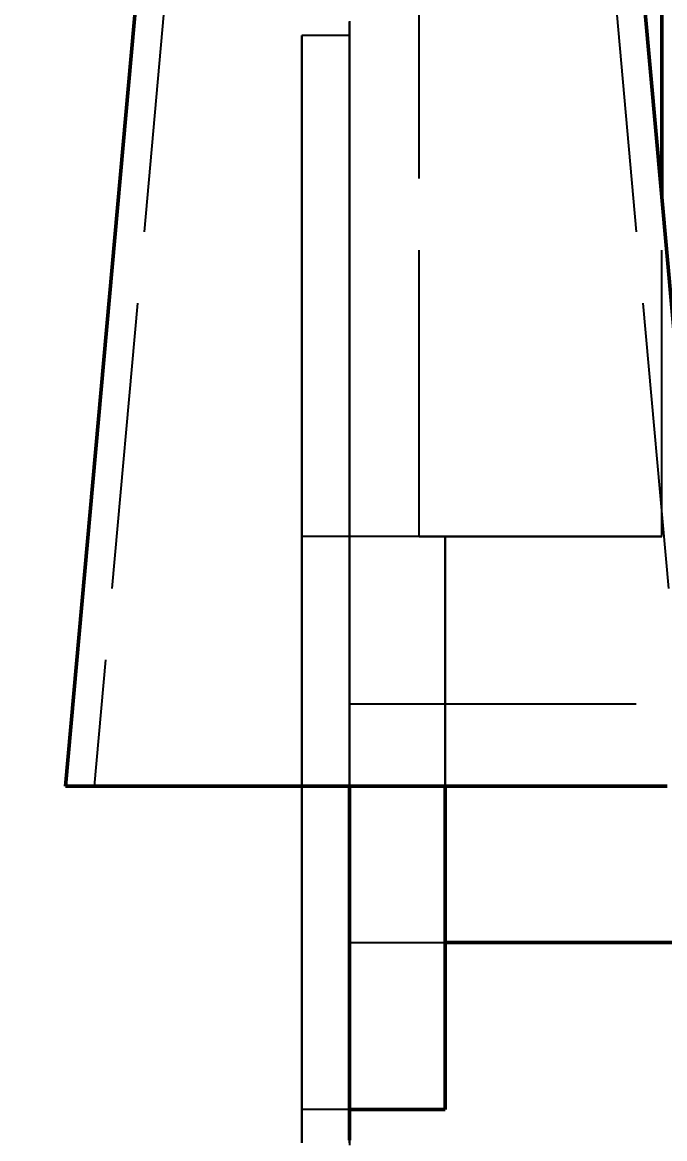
# Model space of a CAD drawing. Header units: millimetres. Extents: x 0 to 420, y 0 to 297.
# Drawn here: x 66.07 to 72.8, y 164.69 to 176.39 of the extents above; entities that cross this region are included whole.
import ezdxf

# ---------------------------------------------------------------- set-up
doc = ezdxf.new("R2010")
doc.units = ezdxf.units.MM
doc.linetypes.add('ISO02-TRAZOS', pattern=[3.75, 3, -0.75])
for name, color, linetype, lineweight in [('01-VISIBLE', 7, 'CONTINUOUS', 50), ('02-OCULTA', 4, 'ISO02-TRAZOS', 25), ('04-COTA', 3, 'CONTINUOUS', 25)]:
    doc.layers.add(name, color=color, linetype=linetype, lineweight=lineweight)
doc.styles.add('ISO3098', font='isocpeur.ttf')
doc.dimstyles.new('FLAMA-ISO', dxfattribs={"dimtxt": 3.5, "dimasz": 3, "dimexe": 2, "dimexo": 1, "dimgap": 1, "dimtad": 1, "dimdec": 1, "dimtxsty": 'ISO3098', "dimcen": 2.5, "dimclrd": 3, "dimclre": 3, "dimclrt": 3, "dimazin": 3, "dimtfac": 1, "dimtmove": 0, "dimatfit": 3, "dimlwd": 25, "dimlwe": 25})

msp = doc.modelspace()

# ---------------------------------------------------------------- linework, layer by layer
at = {"layer": '01-VISIBLE'}
for p, q in [((68.325, 188.385), (66.525, 168.385)), ((72.592, 176.525), (73.325, 168.385)), ((72.77, 174.552), (72.77, 176.525)), ((70.5, 166.75), (72.925, 166.75)), ((70.5, 165), (69.5, 165))]:
    msp.add_line(p, q, dxfattribs=at)
for points in [[(72.825, 168.385), (72.775, 168.385), (72.725, 168.385), (72.675, 168.385), (72.625, 168.385), (72.575, 168.385), (72.525, 168.385), (72.475, 168.385), (72.425, 168.385), (72.375, 168.385), (72.325, 168.385), (72.275, 168.385), (72.225, 168.385), (72.175, 168.385), (72.125, 168.385), (72.075, 168.385), (72.025, 168.385), (71.975, 168.385), (71.925, 168.385), (71.875, 168.385), (71.825, 168.385), (71.775, 168.385), (71.725, 168.385), (71.675, 168.385), (71.625, 168.385), (71.575, 168.385), (71.525, 168.385), (71.475, 168.385), (71.425, 168.385), (71.375, 168.385), (71.325, 168.385), (71.275, 168.385), (71.225, 168.385), (71.175, 168.385), (71.125, 168.385), (71.075, 168.385), (71.025, 168.385), (70.975, 168.385), (70.925, 168.385), (70.875, 168.385), (70.825, 168.385), (70.775, 168.385), (70.725, 168.385), (70.675, 168.385), (70.625, 168.385), (70.575, 168.385), (70.525, 168.385), (70.475, 168.385), (70.425, 168.385), (70.375, 168.385), (70.325, 168.385), (70.275, 168.385), (70.225, 168.385), (70.175, 168.385), (70.125, 168.385), (70.075, 168.385), (70.025, 168.385), (69.975, 168.385), (69.925, 168.385), (69.875, 168.385), (69.825, 168.385), (69.775, 168.385), (69.725, 168.385), (69.675, 168.385), (69.625, 168.385), (69.575, 168.385), (69.525, 168.385), (69.475, 168.385), (69.425, 168.385), (69.375, 168.385), (69.325, 168.385), (69.275, 168.385), (69.225, 168.385), (69.175, 168.385), (69.125, 168.385), (69.075, 168.385), (69.025, 168.385), (68.975, 168.385), (68.925, 168.385), (68.875, 168.385), (68.825, 168.385), (68.775, 168.385), (68.725, 168.385), (68.675, 168.385), (68.625, 168.385), (68.575, 168.385), (68.525, 168.385), (68.475, 168.385), (68.425, 168.385), (68.375, 168.385), (68.325, 168.385), (68.275, 168.385), (68.225, 168.385), (68.175, 168.385), (68.125, 168.385), (68.075, 168.385), (68.025, 168.385), (67.975, 168.385), (67.925, 168.385), (67.875, 168.385), (67.825, 168.385), (67.775, 168.385), (67.725, 168.385), (67.675, 168.385), (67.625, 168.385), (67.575, 168.385), (67.525, 168.385), (67.475, 168.385), (67.425, 168.385), (67.375, 168.385), (67.325, 168.385), (67.275, 168.385), (67.225, 168.385), (67.175, 168.385), (67.125, 168.385), (67.075, 168.385), (67.025, 168.385), (66.975, 168.385), (66.925, 168.385), (66.875, 168.385), (66.825, 168.385), (66.775, 168.385), (66.725, 168.385), (66.675, 168.385), (66.625, 168.385), (66.575, 168.385), (66.525, 168.385)], [(69.5, 164.677), (69.5, 164.727), (69.5, 164.777), (69.5, 164.827), (69.5, 164.877), (69.5, 164.927), (69.5, 164.977), (69.5, 165.027), (69.5, 165.077), (69.5, 165.128), (69.5, 165.178), (69.5, 165.228), (69.5, 165.278), (69.5, 165.328), (69.5, 165.378), (69.5, 165.428), (69.5, 165.478), (69.5, 165.529), (69.5, 165.579), (69.5, 165.629), (69.5, 165.679), (69.5, 165.729), (69.5, 165.779), (69.5, 165.829), (69.5, 165.879), (69.5, 165.929), (69.5, 165.98), (69.5, 166.03), (69.5, 166.08), (69.5, 166.13), (69.5, 166.18), (69.5, 166.23), (69.5, 166.28), (69.5, 166.33), (69.5, 166.38), (69.5, 166.431), (69.5, 166.481), (69.5, 166.531), (69.5, 166.581), (69.5, 166.631), (69.5, 166.681), (69.5, 166.731), (69.5, 166.781), (69.5, 166.831), (69.5, 166.882), (69.5, 166.932), (69.5, 166.982), (69.5, 167.032), (69.5, 167.082), (69.5, 167.132), (69.5, 167.182), (69.5, 167.232), (69.5, 167.282), (69.5, 167.333), (69.5, 167.383), (69.5, 167.433), (69.5, 167.483), (69.5, 167.533), (69.5, 167.583), (69.5, 167.633), (69.5, 167.683), (69.5, 167.734), (69.5, 167.784), (69.5, 167.834), (69.5, 167.884), (69.5, 167.934), (69.5, 167.984), (69.5, 168.034), (69.5, 168.084), (69.5, 168.134), (69.5, 168.185), (69.5, 168.235), (69.5, 168.285), (69.5, 168.335), (69.5, 168.385)], [(70.5, 165), (70.5, 165.051), (70.5, 165.101), (70.5, 165.152), (70.5, 165.202), (70.5, 165.253), (70.5, 165.303), (70.5, 165.354), (70.5, 165.404), (70.5, 165.455), (70.5, 165.505), (70.5, 165.556), (70.5, 165.606), (70.5, 165.657), (70.5, 165.707), (70.5, 165.758), (70.5, 165.808), (70.5, 165.859), (70.5, 165.909), (70.5, 165.96), (70.5, 166.01), (70.5, 166.061), (70.5, 166.111), (70.5, 166.162), (70.5, 166.213), (70.5, 166.263), (70.5, 166.314), (70.5, 166.364), (70.5, 166.415), (70.5, 166.465), (70.5, 166.516), (70.5, 166.566), (70.5, 166.617), (70.5, 166.667), (70.5, 166.718), (70.5, 166.768), (70.5, 166.819), (70.5, 166.869), (70.5, 166.92), (70.5, 166.97), (70.5, 167.021), (70.5, 167.071), (70.5, 167.122), (70.5, 167.172), (70.5, 167.223), (70.5, 167.274), (70.5, 167.324), (70.5, 167.375), (70.5, 167.425), (70.5, 167.476), (70.5, 167.526), (70.5, 167.577), (70.5, 167.627), (70.5, 167.678), (70.5, 167.728), (70.5, 167.779), (70.5, 167.829), (70.5, 167.88), (70.5, 167.93), (70.5, 167.981), (70.5, 168.031), (70.5, 168.082), (70.5, 168.132), (70.5, 168.183), (70.5, 168.233), (70.5, 168.284), (70.5, 168.334), (70.5, 168.385)]]:
    msp.add_lwpolyline(points, dxfattribs=at)
at = {"layer": '02-OCULTA'}
for p, q in [((70.23, 171), (70.23, 220.657)), ((68.625, 188.385), (66.825, 168.385)), ((71.225, 188.385), (73.025, 168.385)), ((69.5, 176.25), (69, 176.25)), ((72.77, 171), (72.77, 174.552)), ((70.5, 171), (69, 171)), ((69.5, 169.25), (100.575, 169.25)), ((69.5, 166.75), (70.5, 166.75)), ((69.5, 165), (69, 165))]:
    msp.add_line(p, q, dxfattribs=at)
for points in [[(69.5, 176.4), (69.5, 176.325), (69.5, 176.25), (69.5, 176.175), (69.5, 176.1), (69.5, 176.025), (69.5, 175.95), (69.5, 175.875), (69.5, 175.8), (69.5, 175.725), (69.5, 175.65), (69.5, 175.575), (69.5, 175.5), (69.5, 175.425), (69.5, 175.35), (69.5, 175.275), (69.5, 175.2), (69.5, 175.125), (69.5, 175.05), (69.5, 174.975), (69.5, 174.9), (69.5, 174.825), (69.5, 174.75), (69.5, 174.675), (69.5, 174.6), (69.5, 174.525), (69.5, 174.45), (69.5, 174.375), (69.5, 174.3), (69.5, 174.225), (69.5, 174.15), (69.5, 174.075), (69.5, 174), (69.5, 173.925), (69.5, 173.85), (69.5, 173.775), (69.5, 173.7), (69.5, 173.625), (69.5, 173.55), (69.5, 173.475), (69.5, 173.4), (69.5, 173.325), (69.5, 173.25), (69.5, 173.175), (69.5, 173.1), (69.5, 173.025), (69.5, 172.95), (69.5, 172.875), (69.5, 172.8), (69.5, 172.725), (69.5, 172.65), (69.5, 172.575), (69.5, 172.5), (69.5, 172.425), (69.5, 172.35), (69.5, 172.275), (69.5, 172.2), (69.5, 172.125), (69.5, 172.05), (69.5, 171.975), (69.5, 171.9), (69.5, 171.825), (69.5, 171.75), (69.5, 171.675), (69.5, 171.6), (69.5, 171.525), (69.5, 171.45), (69.5, 171.375), (69.5, 171.3), (69.5, 171.225), (69.5, 171.15), (69.5, 171.075), (69.5, 171), (69.5, 170.925), (69.5, 170.85), (69.5, 170.775), (69.5, 170.7), (69.5, 170.625), (69.5, 170.55), (69.5, 170.475), (69.5, 170.4), (69.5, 170.325), (69.5, 170.25), (69.5, 170.175), (69.5, 170.1), (69.5, 170.025), (69.5, 169.95), (69.5, 169.875), (69.5, 169.8), (69.5, 169.725), (69.5, 169.65), (69.5, 169.575), (69.5, 169.5), (69.5, 169.425), (69.5, 169.35), (69.5, 169.275), (69.5, 169.2), (69.5, 169.125), (69.5, 169.05), (69.5, 168.975), (69.5, 168.9), (69.5, 168.825), (69.5, 168.75), (69.5, 168.675), (69.5, 168.6), (69.5, 168.525), (69.5, 168.45), (69.5, 168.375), (69.5, 168.3), (69.5, 168.225), (69.5, 168.15), (69.5, 168.075), (69.5, 168), (69.5, 167.925), (69.5, 167.85), (69.5, 167.775), (69.5, 167.7), (69.5, 167.625), (69.5, 167.55), (69.5, 167.475), (69.5, 167.4), (69.5, 167.325), (69.5, 167.25), (69.5, 167.175), (69.5, 167.1), (69.5, 167.025), (69.5, 166.95), (69.5, 166.875), (69.5, 166.8), (69.5, 166.725), (69.5, 166.65), (69.5, 166.575), (69.5, 166.5), (69.5, 166.425), (69.5, 166.35), (69.5, 166.275), (69.5, 166.2), (69.5, 166.125), (69.5, 166.05), (69.5, 165.975), (69.5, 165.9), (69.5, 165.825), (69.5, 165.75), (69.5, 165.675), (69.5, 165.6), (69.5, 165.525), (69.5, 165.45), (69.5, 165.375), (69.5, 165.3), (69.5, 165.225), (69.5, 165.15), (69.5, 165.075), (69.5, 165), (69.5, 164.925), (69.5, 164.85), (69.5, 164.775), (69.5, 164.7), (69.5, 164.625)], [(69.5, 168.385), (69.5, 168.435), (69.5, 168.485), (69.5, 168.535), (69.5, 168.585), (69.5, 168.635), (69.5, 168.685), (69.5, 168.735), (69.5, 168.785), (69.5, 168.835), (69.5, 168.886), (69.5, 168.936), (69.5, 168.986), (69.5, 169.036), (69.5, 169.086), (69.5, 169.136), (69.5, 169.186), (69.5, 169.236), (69.5, 169.286), (69.5, 169.336), (69.5, 169.386), (69.5, 169.436), (69.5, 169.486), (69.5, 169.536), (69.5, 169.586), (69.5, 169.636), (69.5, 169.686), (69.5, 169.736), (69.5, 169.786), (69.5, 169.836), (69.5, 169.887), (69.5, 169.937), (69.5, 169.987), (69.5, 170.037), (69.5, 170.087), (69.5, 170.137), (69.5, 170.187), (69.5, 170.237), (69.5, 170.287), (69.5, 170.337), (69.5, 170.387), (69.5, 170.437), (69.5, 170.487), (69.5, 170.537), (69.5, 170.587), (69.5, 170.637), (69.5, 170.687), (69.5, 170.737), (69.5, 170.787), (69.5, 170.838), (69.5, 170.888), (69.5, 170.938), (69.5, 170.988), (69.5, 171.038), (69.5, 171.088), (69.5, 171.138), (69.5, 171.188), (69.5, 171.238), (69.5, 171.288), (69.5, 171.338), (69.5, 171.388), (69.5, 171.438), (69.5, 171.488), (69.5, 171.538), (69.5, 171.588), (69.5, 171.638), (69.5, 171.688), (69.5, 171.738), (69.5, 171.788), (69.5, 171.839), (69.5, 171.889), (69.5, 171.939), (69.5, 171.989), (69.5, 172.039), (69.5, 172.089), (69.5, 172.139), (69.5, 172.189), (69.5, 172.239), (69.5, 172.289), (69.5, 172.339), (69.5, 172.389), (69.5, 172.439), (69.5, 172.489), (69.5, 172.539), (69.5, 172.589), (69.5, 172.639), (69.5, 172.689), (69.5, 172.739), (69.5, 172.79), (69.5, 172.84), (69.5, 172.89), (69.5, 172.94), (69.5, 172.99), (69.5, 173.04), (69.5, 173.09), (69.5, 173.14), (69.5, 173.19), (69.5, 173.24), (69.5, 173.29), (69.5, 173.34), (69.5, 173.39), (69.5, 173.44), (69.5, 173.49), (69.5, 173.54), (69.5, 173.59), (69.5, 173.64), (69.5, 173.69), (69.5, 173.74), (69.5, 173.791), (69.5, 173.841), (69.5, 173.891), (69.5, 173.941), (69.5, 173.991), (69.5, 174.041), (69.5, 174.091), (69.5, 174.141), (69.5, 174.191), (69.5, 174.241), (69.5, 174.291), (69.5, 174.341), (69.5, 174.391), (69.5, 174.441), (69.5, 174.491), (69.5, 174.541), (69.5, 174.591), (69.5, 174.641), (69.5, 174.691), (69.5, 174.742), (69.5, 174.792), (69.5, 174.842), (69.5, 174.892), (69.5, 174.942), (69.5, 174.992), (69.5, 175.042), (69.5, 175.092), (69.5, 175.142), (69.5, 175.192), (69.5, 175.242), (69.5, 175.292), (69.5, 175.342), (69.5, 175.392), (69.5, 175.442), (69.5, 175.492), (69.5, 175.542), (69.5, 175.592), (69.5, 175.642), (69.5, 175.692), (69.5, 175.743), (69.5, 175.793), (69.5, 175.843), (69.5, 175.893), (69.5, 175.943), (69.5, 175.993), (69.5, 176.043), (69.5, 176.093), (69.5, 176.143), (69.5, 176.193), (69.5, 176.243), (69.5, 176.293), (69.5, 176.343), (69.5, 176.393)], [(69, 164.65), (69, 164.7), (69, 164.75), (69, 164.8), (69, 164.85), (69, 164.9), (69, 164.95), (69, 165), (69, 165.05), (69, 165.1), (69, 165.15), (69, 165.2), (69, 165.25), (69, 165.3), (69, 165.35), (69, 165.4), (69, 165.45), (69, 165.5), (69, 165.55), (69, 165.6), (69, 165.65), (69, 165.7), (69, 165.75), (69, 165.8), (69, 165.85), (69, 165.9), (69, 165.95), (69, 166), (69, 166.05), (69, 166.1), (69, 166.15), (69, 166.2), (69, 166.25), (69, 166.3), (69, 166.35), (69, 166.4), (69, 166.45), (69, 166.5), (69, 166.55), (69, 166.6), (69, 166.65), (69, 166.7), (69, 166.75), (69, 166.8), (69, 166.85), (69, 166.9), (69, 166.95), (69, 167), (69, 167.05), (69, 167.1), (69, 167.15), (69, 167.2), (69, 167.25), (69, 167.3), (69, 167.35), (69, 167.4), (69, 167.45), (69, 167.5), (69, 167.55), (69, 167.6), (69, 167.65), (69, 167.7), (69, 167.75), (69, 167.8), (69, 167.85), (69, 167.9), (69, 167.95), (69, 168), (69, 168.05), (69, 168.1), (69, 168.15), (69, 168.2), (69, 168.25), (69, 168.3), (69, 168.35), (69, 168.4), (69, 168.45), (69, 168.5), (69, 168.55), (69, 168.6), (69, 168.65), (69, 168.7), (69, 168.75), (69, 168.8), (69, 168.85), (69, 168.9), (69, 168.95), (69, 169), (69, 169.05), (69, 169.1), (69, 169.15), (69, 169.2), (69, 169.25), (69, 169.3), (69, 169.35), (69, 169.4), (69, 169.45), (69, 169.5), (69, 169.55), (69, 169.6), (69, 169.65), (69, 169.7), (69, 169.75), (69, 169.8), (69, 169.85), (69, 169.9), (69, 169.95), (69, 170), (69, 170.05), (69, 170.1), (69, 170.15), (69, 170.2), (69, 170.25), (69, 170.3), (69, 170.35), (69, 170.4), (69, 170.45), (69, 170.5), (69, 170.55), (69, 170.6), (69, 170.65), (69, 170.7), (69, 170.75), (69, 170.8), (69, 170.85), (69, 170.9), (69, 170.95), (69, 171), (69, 171.05), (69, 171.1), (69, 171.15), (69, 171.2), (69, 171.25), (69, 171.3), (69, 171.35), (69, 171.4), (69, 171.45), (69, 171.5), (69, 171.55), (69, 171.6), (69, 171.65), (69, 171.7), (69, 171.75), (69, 171.8), (69, 171.85), (69, 171.9), (69, 171.95), (69, 172), (69, 172.05), (69, 172.1), (69, 172.15), (69, 172.2), (69, 172.25), (69, 172.3), (69, 172.35), (69, 172.4), (69, 172.45), (69, 172.5), (69, 172.55), (69, 172.6), (69, 172.65), (69, 172.7), (69, 172.75), (69, 172.8), (69, 172.85), (69, 172.9), (69, 172.95), (69, 173), (69, 173.05), (69, 173.1), (69, 173.15), (69, 173.2), (69, 173.25), (69, 173.3), (69, 173.35), (69, 173.4), (69, 173.45), (69, 173.5), (69, 173.55), (69, 173.6), (69, 173.65), (69, 173.7), (69, 173.75), (69, 173.8), (69, 173.85), (69, 173.9), (69, 173.95), (69, 174), (69, 174.05), (69, 174.1), (69, 174.15), (69, 174.2), (69, 174.25), (69, 174.3), (69, 174.35), (69, 174.4), (69, 174.45), (69, 174.5), (69, 174.55), (69, 174.6), (69, 174.65), (69, 174.7), (69, 174.75), (69, 174.8), (69, 174.85), (69, 174.9), (69, 174.95), (69, 175), (69, 175.05), (69, 175.1), (69, 175.15), (69, 175.2), (69, 175.25), (69, 175.3), (69, 175.35), (69, 175.4), (69, 175.45), (69, 175.5), (69, 175.55), (69, 175.6), (69, 175.65), (69, 175.7), (69, 175.75), (69, 175.8), (69, 175.85), (69, 175.9), (69, 175.95), (69, 176), (69, 176.05), (69, 176.1), (69, 176.15), (69, 176.2), (69, 176.25)], [(69, 176.25), (69, 176.2), (69, 176.15), (69, 176.1), (69, 176.05), (69, 176), (69, 175.95), (69, 175.9), (69, 175.85), (69, 175.8), (69, 175.75), (69, 175.7), (69, 175.65), (69, 175.6), (69, 175.55), (69, 175.5), (69, 175.45), (69, 175.4), (69, 175.35), (69, 175.3), (69, 175.25), (69, 175.2), (69, 175.15), (69, 175.1), (69, 175.05), (69, 175), (69, 174.95), (69, 174.9), (69, 174.85), (69, 174.8), (69, 174.75), (69, 174.7), (69, 174.65), (69, 174.6), (69, 174.55), (69, 174.5), (69, 174.45), (69, 174.4), (69, 174.35), (69, 174.3), (69, 174.25), (69, 174.2), (69, 174.15), (69, 174.1), (69, 174.05), (69, 174), (69, 173.95), (69, 173.9), (69, 173.85), (69, 173.8), (69, 173.75), (69, 173.7), (69, 173.65), (69, 173.6), (69, 173.55), (69, 173.5), (69, 173.45), (69, 173.4), (69, 173.35), (69, 173.3), (69, 173.25), (69, 173.2), (69, 173.15), (69, 173.1), (69, 173.05), (69, 173), (69, 172.95), (69, 172.9), (69, 172.85), (69, 172.8), (69, 172.75), (69, 172.7), (69, 172.65), (69, 172.6), (69, 172.55), (69, 172.5), (69, 172.45), (69, 172.4), (69, 172.35), (69, 172.3), (69, 172.25), (69, 172.2), (69, 172.15), (69, 172.1), (69, 172.05), (69, 172), (69, 171.95), (69, 171.9), (69, 171.85), (69, 171.8), (69, 171.75), (69, 171.7), (69, 171.65), (69, 171.6), (69, 171.55), (69, 171.5), (69, 171.45), (69, 171.4), (69, 171.35), (69, 171.3), (69, 171.25), (69, 171.2), (69, 171.15), (69, 171.1), (69, 171.05), (69, 171), (69, 170.95), (69, 170.9), (69, 170.85), (69, 170.8), (69, 170.75), (69, 170.7), (69, 170.65), (69, 170.6), (69, 170.55), (69, 170.5), (69, 170.45), (69, 170.4), (69, 170.35), (69, 170.3), (69, 170.25), (69, 170.2), (69, 170.15), (69, 170.1), (69, 170.05), (69, 170), (69, 169.95), (69, 169.9), (69, 169.85), (69, 169.8), (69, 169.75), (69, 169.7), (69, 169.65), (69, 169.6), (69, 169.55), (69, 169.5), (69, 169.45), (69, 169.4), (69, 169.35), (69, 169.3), (69, 169.25), (69, 169.2), (69, 169.15), (69, 169.1), (69, 169.05), (69, 169), (69, 168.95), (69, 168.9), (69, 168.85), (69, 168.8), (69, 168.75), (69, 168.7), (69, 168.65), (69, 168.6), (69, 168.55), (69, 168.5), (69, 168.45), (69, 168.4), (69, 168.35), (69, 168.3), (69, 168.25), (69, 168.2), (69, 168.15), (69, 168.1), (69, 168.05), (69, 168), (69, 167.95), (69, 167.9), (69, 167.85), (69, 167.8), (69, 167.75), (69, 167.7), (69, 167.65), (69, 167.6), (69, 167.55), (69, 167.5), (69, 167.45), (69, 167.4), (69, 167.35), (69, 167.3), (69, 167.25), (69, 167.2), (69, 167.15), (69, 167.1), (69, 167.05), (69, 167), (69, 166.95), (69, 166.9), (69, 166.85), (69, 166.8), (69, 166.75), (69, 166.7), (69, 166.65), (69, 166.6), (69, 166.55), (69, 166.5), (69, 166.45), (69, 166.4), (69, 166.35), (69, 166.3), (69, 166.25), (69, 166.2), (69, 166.15), (69, 166.1), (69, 166.05), (69, 166), (69, 165.95), (69, 165.9), (69, 165.85), (69, 165.8), (69, 165.75), (69, 165.7), (69, 165.65), (69, 165.6), (69, 165.55), (69, 165.5), (69, 165.45), (69, 165.4), (69, 165.35), (69, 165.3), (69, 165.25), (69, 165.2), (69, 165.15), (69, 165.1), (69, 165.05), (69, 165), (69, 164.95), (69, 164.9), (69, 164.85), (69, 164.8), (69, 164.75), (69, 164.7), (69, 164.65)], [(69.5, 164.65), (69.5, 164.7), (69.5, 164.75), (69.5, 164.8), (69.5, 164.85), (69.5, 164.9), (69.5, 164.95), (69.5, 165), (69.5, 165.05), (69.5, 165.1), (69.5, 165.15), (69.5, 165.2), (69.5, 165.25), (69.5, 165.3), (69.5, 165.35), (69.5, 165.4), (69.5, 165.45), (69.5, 165.5), (69.5, 165.55), (69.5, 165.6), (69.5, 165.65), (69.5, 165.7), (69.5, 165.75), (69.5, 165.8), (69.5, 165.85), (69.5, 165.9), (69.5, 165.95), (69.5, 166), (69.5, 166.05), (69.5, 166.1), (69.5, 166.15), (69.5, 166.2), (69.5, 166.25), (69.5, 166.3), (69.5, 166.35), (69.5, 166.4), (69.5, 166.45), (69.5, 166.5), (69.5, 166.55), (69.5, 166.6), (69.5, 166.65), (69.5, 166.7), (69.5, 166.75), (69.5, 166.8), (69.5, 166.85), (69.5, 166.9), (69.5, 166.95), (69.5, 167), (69.5, 167.05), (69.5, 167.1), (69.5, 167.15), (69.5, 167.2), (69.5, 167.25), (69.5, 167.3), (69.5, 167.35), (69.5, 167.4), (69.5, 167.45), (69.5, 167.5), (69.5, 167.55), (69.5, 167.6), (69.5, 167.65), (69.5, 167.7), (69.5, 167.75), (69.5, 167.8), (69.5, 167.85), (69.5, 167.9), (69.5, 167.95), (69.5, 168), (69.5, 168.05), (69.5, 168.1), (69.5, 168.15), (69.5, 168.2), (69.5, 168.25), (69.5, 168.3), (69.5, 168.35), (69.5, 168.4), (69.5, 168.45), (69.5, 168.5), (69.5, 168.55), (69.5, 168.6), (69.5, 168.65), (69.5, 168.7), (69.5, 168.75), (69.5, 168.8), (69.5, 168.85), (69.5, 168.9), (69.5, 168.95), (69.5, 169), (69.5, 169.05), (69.5, 169.1), (69.5, 169.15), (69.5, 169.2), (69.5, 169.25), (69.5, 169.3), (69.5, 169.35), (69.5, 169.4), (69.5, 169.45), (69.5, 169.5), (69.5, 169.55), (69.5, 169.6), (69.5, 169.65), (69.5, 169.7), (69.5, 169.75), (69.5, 169.8), (69.5, 169.85), (69.5, 169.9), (69.5, 169.95), (69.5, 170), (69.5, 170.05), (69.5, 170.1), (69.5, 170.15), (69.5, 170.2), (69.5, 170.25), (69.5, 170.3), (69.5, 170.35), (69.5, 170.4), (69.5, 170.45), (69.5, 170.5), (69.5, 170.55), (69.5, 170.6), (69.5, 170.65), (69.5, 170.7), (69.5, 170.75), (69.5, 170.8), (69.5, 170.85), (69.5, 170.9), (69.5, 170.95), (69.5, 171), (69.5, 171.05), (69.5, 171.1), (69.5, 171.15), (69.5, 171.2), (69.5, 171.25), (69.5, 171.3), (69.5, 171.35), (69.5, 171.4), (69.5, 171.45), (69.5, 171.5), (69.5, 171.55), (69.5, 171.6), (69.5, 171.65), (69.5, 171.7), (69.5, 171.75), (69.5, 171.8), (69.5, 171.85), (69.5, 171.9), (69.5, 171.95), (69.5, 172), (69.5, 172.05), (69.5, 172.1), (69.5, 172.15), (69.5, 172.2), (69.5, 172.25), (69.5, 172.3), (69.5, 172.35), (69.5, 172.4), (69.5, 172.45), (69.5, 172.5), (69.5, 172.55), (69.5, 172.6), (69.5, 172.65), (69.5, 172.7), (69.5, 172.75), (69.5, 172.8), (69.5, 172.85), (69.5, 172.9), (69.5, 172.95), (69.5, 173), (69.5, 173.05), (69.5, 173.1), (69.5, 173.15), (69.5, 173.2), (69.5, 173.25), (69.5, 173.3), (69.5, 173.35), (69.5, 173.4), (69.5, 173.45), (69.5, 173.5), (69.5, 173.55), (69.5, 173.6), (69.5, 173.65), (69.5, 173.7), (69.5, 173.75), (69.5, 173.8), (69.5, 173.85), (69.5, 173.9), (69.5, 173.95), (69.5, 174), (69.5, 174.05), (69.5, 174.1), (69.5, 174.15), (69.5, 174.2), (69.5, 174.25), (69.5, 174.3), (69.5, 174.35), (69.5, 174.4), (69.5, 174.45), (69.5, 174.5), (69.5, 174.55), (69.5, 174.6), (69.5, 174.65), (69.5, 174.7), (69.5, 174.75), (69.5, 174.8), (69.5, 174.85), (69.5, 174.9), (69.5, 174.95), (69.5, 175), (69.5, 175.05), (69.5, 175.1), (69.5, 175.15), (69.5, 175.2), (69.5, 175.25), (69.5, 175.3), (69.5, 175.35), (69.5, 175.4), (69.5, 175.45), (69.5, 175.5), (69.5, 175.55), (69.5, 175.6), (69.5, 175.65), (69.5, 175.7), (69.5, 175.75), (69.5, 175.8), (69.5, 175.85), (69.5, 175.9), (69.5, 175.95), (69.5, 176), (69.5, 176.05), (69.5, 176.1), (69.5, 176.15), (69.5, 176.2), (69.5, 176.25)], [(69.5, 176.25), (69.5, 176.2), (69.5, 176.15), (69.5, 176.1), (69.5, 176.05), (69.5, 176), (69.5, 175.95), (69.5, 175.9), (69.5, 175.85), (69.5, 175.8), (69.5, 175.75), (69.5, 175.7), (69.5, 175.65), (69.5, 175.6), (69.5, 175.55), (69.5, 175.5), (69.5, 175.45), (69.5, 175.4), (69.5, 175.35), (69.5, 175.3), (69.5, 175.25), (69.5, 175.2), (69.5, 175.15), (69.5, 175.1), (69.5, 175.05), (69.5, 175), (69.5, 174.95), (69.5, 174.9), (69.5, 174.85), (69.5, 174.8), (69.5, 174.75), (69.5, 174.7), (69.5, 174.65), (69.5, 174.6), (69.5, 174.55), (69.5, 174.5), (69.5, 174.45), (69.5, 174.4), (69.5, 174.35), (69.5, 174.3), (69.5, 174.25), (69.5, 174.2), (69.5, 174.15), (69.5, 174.1), (69.5, 174.05), (69.5, 174), (69.5, 173.95), (69.5, 173.9), (69.5, 173.85), (69.5, 173.8), (69.5, 173.75), (69.5, 173.7), (69.5, 173.65), (69.5, 173.6), (69.5, 173.55), (69.5, 173.5), (69.5, 173.45), (69.5, 173.4), (69.5, 173.35), (69.5, 173.3), (69.5, 173.25), (69.5, 173.2), (69.5, 173.15), (69.5, 173.1), (69.5, 173.05), (69.5, 173), (69.5, 172.95), (69.5, 172.9), (69.5, 172.85), (69.5, 172.8), (69.5, 172.75), (69.5, 172.7), (69.5, 172.65), (69.5, 172.6), (69.5, 172.55), (69.5, 172.5), (69.5, 172.45), (69.5, 172.4), (69.5, 172.35), (69.5, 172.3), (69.5, 172.25), (69.5, 172.2), (69.5, 172.15), (69.5, 172.1), (69.5, 172.05), (69.5, 172), (69.5, 171.95), (69.5, 171.9), (69.5, 171.85), (69.5, 171.8), (69.5, 171.75), (69.5, 171.7), (69.5, 171.65), (69.5, 171.6), (69.5, 171.55), (69.5, 171.5), (69.5, 171.45), (69.5, 171.4), (69.5, 171.35), (69.5, 171.3), (69.5, 171.25), (69.5, 171.2), (69.5, 171.15), (69.5, 171.1), (69.5, 171.05), (69.5, 171), (69.5, 170.95), (69.5, 170.9), (69.5, 170.85), (69.5, 170.8), (69.5, 170.75), (69.5, 170.7), (69.5, 170.65), (69.5, 170.6), (69.5, 170.55), (69.5, 170.5), (69.5, 170.45), (69.5, 170.4), (69.5, 170.35), (69.5, 170.3), (69.5, 170.25), (69.5, 170.2), (69.5, 170.15), (69.5, 170.1), (69.5, 170.05), (69.5, 170), (69.5, 169.95), (69.5, 169.9), (69.5, 169.85), (69.5, 169.8), (69.5, 169.75), (69.5, 169.7), (69.5, 169.65), (69.5, 169.6), (69.5, 169.55), (69.5, 169.5), (69.5, 169.45), (69.5, 169.4), (69.5, 169.35), (69.5, 169.3), (69.5, 169.25), (69.5, 169.2), (69.5, 169.15), (69.5, 169.1), (69.5, 169.05), (69.5, 169), (69.5, 168.95), (69.5, 168.9), (69.5, 168.85), (69.5, 168.8), (69.5, 168.75), (69.5, 168.7), (69.5, 168.65), (69.5, 168.6), (69.5, 168.55), (69.5, 168.5), (69.5, 168.45), (69.5, 168.4), (69.5, 168.35), (69.5, 168.3), (69.5, 168.25), (69.5, 168.2), (69.5, 168.15), (69.5, 168.1), (69.5, 168.05), (69.5, 168), (69.5, 167.95), (69.5, 167.9), (69.5, 167.85), (69.5, 167.8), (69.5, 167.75), (69.5, 167.7), (69.5, 167.65), (69.5, 167.6), (69.5, 167.55), (69.5, 167.5), (69.5, 167.45), (69.5, 167.4), (69.5, 167.35), (69.5, 167.3), (69.5, 167.25), (69.5, 167.2), (69.5, 167.15), (69.5, 167.1), (69.5, 167.05), (69.5, 167), (69.5, 166.95), (69.5, 166.9), (69.5, 166.85), (69.5, 166.8), (69.5, 166.75), (69.5, 166.7), (69.5, 166.65), (69.5, 166.6), (69.5, 166.55), (69.5, 166.5), (69.5, 166.45), (69.5, 166.4), (69.5, 166.35), (69.5, 166.3), (69.5, 166.25), (69.5, 166.2), (69.5, 166.15), (69.5, 166.1), (69.5, 166.05), (69.5, 166), (69.5, 165.95), (69.5, 165.9), (69.5, 165.85), (69.5, 165.8), (69.5, 165.75), (69.5, 165.7), (69.5, 165.65), (69.5, 165.6), (69.5, 165.55), (69.5, 165.5), (69.5, 165.45), (69.5, 165.4), (69.5, 165.35), (69.5, 165.3), (69.5, 165.25), (69.5, 165.2), (69.5, 165.15), (69.5, 165.1), (69.5, 165.05), (69.5, 165), (69.5, 164.95), (69.5, 164.9), (69.5, 164.85), (69.5, 164.8), (69.5, 164.75), (69.5, 164.7), (69.5, 164.65)], [(69, 165), (69, 165.05), (69, 165.1), (69, 165.15), (69, 165.2), (69, 165.25), (69, 165.3), (69, 165.35), (69, 165.4), (69, 165.45), (69, 165.5), (69, 165.55), (69, 165.6), (69, 165.65), (69, 165.7), (69, 165.75), (69, 165.8), (69, 165.85), (69, 165.9), (69, 165.95), (69, 166), (69, 166.05), (69, 166.1), (69, 166.15), (69, 166.2), (69, 166.25), (69, 166.3), (69, 166.35), (69, 166.4), (69, 166.45), (69, 166.5), (69, 166.55), (69, 166.6), (69, 166.65), (69, 166.7), (69, 166.75), (69, 166.8), (69, 166.85), (69, 166.9), (69, 166.95), (69, 167), (69, 167.05), (69, 167.1), (69, 167.15), (69, 167.2), (69, 167.25), (69, 167.3), (69, 167.35), (69, 167.4), (69, 167.45), (69, 167.5), (69, 167.55), (69, 167.6), (69, 167.65), (69, 167.7), (69, 167.75), (69, 167.8), (69, 167.85), (69, 167.9), (69, 167.95), (69, 168), (69, 168.05), (69, 168.1), (69, 168.15), (69, 168.2), (69, 168.25), (69, 168.3), (69, 168.35), (69, 168.4), (69, 168.45), (69, 168.5), (69, 168.55), (69, 168.6), (69, 168.65), (69, 168.7), (69, 168.75), (69, 168.8), (69, 168.85), (69, 168.9), (69, 168.95), (69, 169), (69, 169.05), (69, 169.1), (69, 169.15), (69, 169.2), (69, 169.25), (69, 169.3), (69, 169.35), (69, 169.4), (69, 169.45), (69, 169.5), (69, 169.55), (69, 169.6), (69, 169.65), (69, 169.7), (69, 169.75), (69, 169.8), (69, 169.85), (69, 169.9), (69, 169.95), (69, 170), (69, 170.05), (69, 170.1), (69, 170.15), (69, 170.2), (69, 170.25), (69, 170.3), (69, 170.35), (69, 170.4), (69, 170.45), (69, 170.5), (69, 170.55), (69, 170.6), (69, 170.65), (69, 170.7), (69, 170.75), (69, 170.8), (69, 170.85), (69, 170.9), (69, 170.95), (69, 171)], [(69, 171), (69, 170.95), (69, 170.9), (69, 170.85), (69, 170.8), (69, 170.75), (69, 170.7), (69, 170.65), (69, 170.6), (69, 170.55), (69, 170.5), (69, 170.45), (69, 170.4), (69, 170.35), (69, 170.3), (69, 170.25), (69, 170.2), (69, 170.15), (69, 170.1), (69, 170.05), (69, 170), (69, 169.95), (69, 169.9), (69, 169.85), (69, 169.8), (69, 169.75), (69, 169.7), (69, 169.65), (69, 169.6), (69, 169.55), (69, 169.5), (69, 169.45), (69, 169.4), (69, 169.35), (69, 169.3), (69, 169.25), (69, 169.2), (69, 169.15), (69, 169.1), (69, 169.05), (69, 169), (69, 168.95), (69, 168.9), (69, 168.85), (69, 168.8), (69, 168.75), (69, 168.7), (69, 168.65), (69, 168.6), (69, 168.55), (69, 168.5), (69, 168.45), (69, 168.4), (69, 168.35), (69, 168.3), (69, 168.25), (69, 168.2), (69, 168.15), (69, 168.1), (69, 168.05), (69, 168), (69, 167.95), (69, 167.9), (69, 167.85), (69, 167.8), (69, 167.75), (69, 167.7), (69, 167.65), (69, 167.6), (69, 167.55), (69, 167.5), (69, 167.45), (69, 167.4), (69, 167.35), (69, 167.3), (69, 167.25), (69, 167.2), (69, 167.15), (69, 167.1), (69, 167.05), (69, 167), (69, 166.95), (69, 166.9), (69, 166.85), (69, 166.8), (69, 166.75), (69, 166.7), (69, 166.65), (69, 166.6), (69, 166.55), (69, 166.5), (69, 166.45), (69, 166.4), (69, 166.35), (69, 166.3), (69, 166.25), (69, 166.2), (69, 166.15), (69, 166.1), (69, 166.05), (69, 166), (69, 165.95), (69, 165.9), (69, 165.85), (69, 165.8), (69, 165.75), (69, 165.7), (69, 165.65), (69, 165.6), (69, 165.55), (69, 165.5), (69, 165.45), (69, 165.4), (69, 165.35), (69, 165.3), (69, 165.25), (69, 165.2), (69, 165.15), (69, 165.1), (69, 165.05), (69, 165)], [(72.77, 171), (72.719, 171), (72.668, 171), (72.618, 171), (72.567, 171), (72.516, 171), (72.465, 171), (72.414, 171), (72.364, 171), (72.313, 171), (72.262, 171), (72.211, 171), (72.16, 171), (72.11, 171), (72.059, 171), (72.008, 171), (71.957, 171), (71.906, 171), (71.856, 171), (71.805, 171), (71.754, 171), (71.703, 171), (71.652, 171), (71.602, 171), (71.551, 171), (71.5, 171), (71.449, 171), (71.398, 171), (71.348, 171), (71.297, 171), (71.246, 171), (71.195, 171), (71.144, 171), (71.094, 171), (71.043, 171), (70.992, 171), (70.941, 171), (70.89, 171), (70.84, 171), (70.789, 171), (70.738, 171), (70.687, 171), (70.636, 171), (70.586, 171), (70.535, 171), (70.484, 171), (70.433, 171), (70.382, 171), (70.332, 171), (70.281, 171), (70.23, 171)], [(70.23, 171), (70.281, 171), (70.332, 171), (70.382, 171), (70.433, 171), (70.484, 171), (70.535, 171), (70.586, 171), (70.636, 171), (70.687, 171), (70.738, 171), (70.789, 171), (70.84, 171), (70.89, 171), (70.941, 171), (70.992, 171), (71.043, 171), (71.094, 171), (71.144, 171), (71.195, 171), (71.246, 171), (71.297, 171), (71.348, 171), (71.398, 171), (71.449, 171), (71.5, 171), (71.551, 171), (71.602, 171), (71.652, 171), (71.703, 171), (71.754, 171), (71.805, 171), (71.856, 171), (71.906, 171), (71.957, 171), (72.008, 171), (72.059, 171), (72.11, 171), (72.16, 171), (72.211, 171), (72.262, 171), (72.313, 171), (72.364, 171), (72.414, 171), (72.465, 171), (72.516, 171), (72.567, 171), (72.618, 171), (72.668, 171), (72.719, 171), (72.77, 171)], [(70.5, 168.385), (70.5, 168.435), (70.5, 168.486), (70.5, 168.536), (70.5, 168.586), (70.5, 168.636), (70.5, 168.687), (70.5, 168.737), (70.5, 168.787), (70.5, 168.838), (70.5, 168.888), (70.5, 168.938), (70.5, 168.988), (70.5, 169.039), (70.5, 169.089), (70.5, 169.139), (70.5, 169.19), (70.5, 169.24), (70.5, 169.29), (70.5, 169.34), (70.5, 169.391), (70.5, 169.441), (70.5, 169.491), (70.5, 169.542), (70.5, 169.592), (70.5, 169.642), (70.5, 169.692), (70.5, 169.743), (70.5, 169.793), (70.5, 169.843), (70.5, 169.894), (70.5, 169.944), (70.5, 169.994), (70.5, 170.045), (70.5, 170.095), (70.5, 170.145), (70.5, 170.195), (70.5, 170.246), (70.5, 170.296), (70.5, 170.346), (70.5, 170.397), (70.5, 170.447), (70.5, 170.497), (70.5, 170.547), (70.5, 170.598), (70.5, 170.648), (70.5, 170.698), (70.5, 170.749), (70.5, 170.799), (70.5, 170.849), (70.5, 170.899), (70.5, 170.95), (70.5, 171)], [(70.5, 171), (70.5, 170.95), (70.5, 170.9), (70.5, 170.85), (70.5, 170.8), (70.5, 170.75), (70.5, 170.7), (70.5, 170.65), (70.5, 170.6), (70.5, 170.55), (70.5, 170.5), (70.5, 170.45), (70.5, 170.4), (70.5, 170.35), (70.5, 170.3), (70.5, 170.25), (70.5, 170.2), (70.5, 170.15), (70.5, 170.1), (70.5, 170.05), (70.5, 170), (70.5, 169.95), (70.5, 169.9), (70.5, 169.85), (70.5, 169.8), (70.5, 169.75), (70.5, 169.7), (70.5, 169.65), (70.5, 169.6), (70.5, 169.55), (70.5, 169.5), (70.5, 169.45), (70.5, 169.4), (70.5, 169.35), (70.5, 169.3), (70.5, 169.25), (70.5, 169.2), (70.5, 169.15), (70.5, 169.1), (70.5, 169.05), (70.5, 169), (70.5, 168.95), (70.5, 168.9), (70.5, 168.85), (70.5, 168.8), (70.5, 168.75), (70.5, 168.7), (70.5, 168.65), (70.5, 168.6), (70.5, 168.55), (70.5, 168.5), (70.5, 168.45), (70.5, 168.4), (70.5, 168.35), (70.5, 168.3), (70.5, 168.25), (70.5, 168.2), (70.5, 168.15), (70.5, 168.1), (70.5, 168.05), (70.5, 168), (70.5, 167.95), (70.5, 167.9), (70.5, 167.85), (70.5, 167.8), (70.5, 167.75), (70.5, 167.7), (70.5, 167.65), (70.5, 167.6), (70.5, 167.55), (70.5, 167.5), (70.5, 167.45), (70.5, 167.4), (70.5, 167.35), (70.5, 167.3), (70.5, 167.25), (70.5, 167.2), (70.5, 167.15), (70.5, 167.1), (70.5, 167.05), (70.5, 167), (70.5, 166.95), (70.5, 166.9), (70.5, 166.85), (70.5, 166.8), (70.5, 166.75), (70.5, 166.7), (70.5, 166.65), (70.5, 166.6), (70.5, 166.55), (70.5, 166.5), (70.5, 166.45), (70.5, 166.4), (70.5, 166.35), (70.5, 166.3), (70.5, 166.25), (70.5, 166.2), (70.5, 166.15), (70.5, 166.1), (70.5, 166.05), (70.5, 166), (70.5, 165.95), (70.5, 165.9), (70.5, 165.85), (70.5, 165.8), (70.5, 165.75), (70.5, 165.7), (70.5, 165.65), (70.5, 165.6), (70.5, 165.55), (70.5, 165.5), (70.5, 165.45), (70.5, 165.4), (70.5, 165.35), (70.5, 165.3), (70.5, 165.25), (70.5, 165.2), (70.5, 165.15), (70.5, 165.1), (70.5, 165.05), (70.5, 165)], [(69.5, 169.25), (69.5, 169.2), (69.5, 169.15), (69.5, 169.1), (69.5, 169.05), (69.5, 169), (69.5, 168.95), (69.5, 168.9), (69.5, 168.85), (69.5, 168.8), (69.5, 168.75), (69.5, 168.7), (69.5, 168.65), (69.5, 168.6), (69.5, 168.55), (69.5, 168.5), (69.5, 168.45), (69.5, 168.4), (69.5, 168.35), (69.5, 168.3), (69.5, 168.25), (69.5, 168.2), (69.5, 168.15), (69.5, 168.1), (69.5, 168.05), (69.5, 168), (69.5, 167.95), (69.5, 167.9), (69.5, 167.85), (69.5, 167.8), (69.5, 167.75), (69.5, 167.7), (69.5, 167.65), (69.5, 167.6), (69.5, 167.55), (69.5, 167.5), (69.5, 167.45), (69.5, 167.4), (69.5, 167.35), (69.5, 167.3), (69.5, 167.25), (69.5, 167.2), (69.5, 167.15), (69.5, 167.1), (69.5, 167.05), (69.5, 167), (69.5, 166.95), (69.5, 166.9), (69.5, 166.85), (69.5, 166.8), (69.5, 166.75)], [(69.5, 166.75), (69.5, 166.8), (69.5, 166.85), (69.5, 166.9), (69.5, 166.95), (69.5, 167), (69.5, 167.05), (69.5, 167.1), (69.5, 167.15), (69.5, 167.2), (69.5, 167.25), (69.5, 167.3), (69.5, 167.35), (69.5, 167.4), (69.5, 167.45), (69.5, 167.5), (69.5, 167.55), (69.5, 167.6), (69.5, 167.65), (69.5, 167.7), (69.5, 167.75), (69.5, 167.8), (69.5, 167.85), (69.5, 167.9), (69.5, 167.95), (69.5, 168), (69.5, 168.05), (69.5, 168.1), (69.5, 168.15), (69.5, 168.2), (69.5, 168.25), (69.5, 168.3), (69.5, 168.35), (69.5, 168.4), (69.5, 168.45), (69.5, 168.5), (69.5, 168.55), (69.5, 168.6), (69.5, 168.65), (69.5, 168.7), (69.5, 168.75), (69.5, 168.8), (69.5, 168.85), (69.5, 168.9), (69.5, 168.95), (69.5, 169), (69.5, 169.05), (69.5, 169.1), (69.5, 169.15), (69.5, 169.2), (69.5, 169.25)], [(66.525, 168.385), (66.575, 168.385), (66.625, 168.385), (66.675, 168.385), (66.725, 168.385), (66.775, 168.385), (66.825, 168.385), (66.875, 168.385), (66.925, 168.385), (66.975, 168.385), (67.025, 168.385), (67.075, 168.385), (67.125, 168.385), (67.175, 168.385), (67.225, 168.385), (67.275, 168.385), (67.325, 168.385), (67.375, 168.385), (67.425, 168.385), (67.475, 168.385), (67.525, 168.385), (67.575, 168.385), (67.625, 168.385), (67.675, 168.385), (67.725, 168.385), (67.775, 168.385), (67.825, 168.385), (67.875, 168.385), (67.925, 168.385), (67.975, 168.385), (68.025, 168.385), (68.075, 168.385), (68.125, 168.385), (68.175, 168.385), (68.225, 168.385), (68.275, 168.385), (68.325, 168.385), (68.375, 168.385), (68.425, 168.385), (68.475, 168.385), (68.525, 168.385), (68.575, 168.385), (68.625, 168.385), (68.675, 168.385), (68.725, 168.385), (68.775, 168.385), (68.825, 168.385), (68.875, 168.385), (68.925, 168.385), (68.975, 168.385), (69.025, 168.385), (69.075, 168.385), (69.125, 168.385), (69.175, 168.385), (69.225, 168.385), (69.275, 168.385), (69.325, 168.385), (69.375, 168.385), (69.425, 168.385), (69.475, 168.385), (69.525, 168.385), (69.575, 168.385), (69.625, 168.385), (69.675, 168.385), (69.725, 168.385), (69.775, 168.385), (69.825, 168.385), (69.875, 168.385), (69.925, 168.385), (69.975, 168.385), (70.025, 168.385), (70.075, 168.385), (70.125, 168.385), (70.175, 168.385), (70.225, 168.385), (70.275, 168.385), (70.325, 168.385), (70.375, 168.385), (70.425, 168.385), (70.475, 168.385), (70.525, 168.385), (70.575, 168.385), (70.625, 168.385), (70.675, 168.385), (70.725, 168.385), (70.775, 168.385), (70.825, 168.385), (70.875, 168.385), (70.925, 168.385), (70.975, 168.385), (71.025, 168.385), (71.075, 168.385), (71.125, 168.385), (71.175, 168.385), (71.225, 168.385), (71.275, 168.385), (71.325, 168.385), (71.375, 168.385), (71.425, 168.385), (71.475, 168.385), (71.525, 168.385), (71.575, 168.385), (71.625, 168.385), (71.675, 168.385), (71.725, 168.385), (71.775, 168.385), (71.825, 168.385), (71.875, 168.385), (71.925, 168.385), (71.975, 168.385), (72.025, 168.385), (72.075, 168.385), (72.125, 168.385), (72.175, 168.385), (72.225, 168.385), (72.275, 168.385), (72.325, 168.385), (72.375, 168.385), (72.425, 168.385), (72.475, 168.385), (72.525, 168.385), (72.575, 168.385), (72.625, 168.385), (72.675, 168.385), (72.725, 168.385), (72.775, 168.385), (72.825, 168.385)], [(66.825, 168.385), (66.875, 168.385), (66.925, 168.385), (66.975, 168.385), (67.025, 168.385), (67.075, 168.385), (67.125, 168.385), (67.175, 168.385), (67.225, 168.385), (67.275, 168.385), (67.325, 168.385), (67.375, 168.385), (67.425, 168.385), (67.475, 168.385), (67.525, 168.385), (67.575, 168.385), (67.625, 168.385), (67.675, 168.385), (67.725, 168.385), (67.775, 168.385), (67.825, 168.385), (67.875, 168.385), (67.925, 168.385), (67.975, 168.385), (68.025, 168.385), (68.075, 168.385), (68.125, 168.385), (68.175, 168.385), (68.225, 168.385), (68.275, 168.385), (68.325, 168.385), (68.375, 168.385), (68.425, 168.385), (68.475, 168.385), (68.525, 168.385), (68.575, 168.385), (68.625, 168.385), (68.675, 168.385), (68.725, 168.385), (68.775, 168.385), (68.825, 168.385), (68.875, 168.385), (68.925, 168.385), (68.975, 168.385), (69.025, 168.385), (69.075, 168.385), (69.125, 168.385), (69.175, 168.385), (69.225, 168.385), (69.275, 168.385), (69.325, 168.385), (69.375, 168.385), (69.425, 168.385), (69.475, 168.385), (69.525, 168.385), (69.575, 168.385), (69.625, 168.385), (69.675, 168.385), (69.725, 168.385), (69.775, 168.385), (69.825, 168.385), (69.875, 168.385), (69.925, 168.385), (69.975, 168.385), (70.025, 168.385), (70.075, 168.385), (70.125, 168.385), (70.175, 168.385), (70.225, 168.385), (70.275, 168.385), (70.325, 168.385), (70.375, 168.385), (70.425, 168.385), (70.475, 168.385), (70.525, 168.385), (70.575, 168.385), (70.625, 168.385), (70.675, 168.385), (70.725, 168.385), (70.775, 168.385), (70.825, 168.385), (70.875, 168.385), (70.925, 168.385), (70.975, 168.385), (71.025, 168.385), (71.075, 168.385), (71.125, 168.385), (71.175, 168.385), (71.225, 168.385), (71.275, 168.385), (71.325, 168.385), (71.375, 168.385), (71.425, 168.385), (71.475, 168.385), (71.525, 168.385), (71.575, 168.385), (71.625, 168.385), (71.675, 168.385), (71.725, 168.385), (71.775, 168.385), (71.825, 168.385), (71.875, 168.385), (71.925, 168.385), (71.975, 168.385), (72.025, 168.385), (72.075, 168.385), (72.125, 168.385), (72.175, 168.385), (72.225, 168.385), (72.275, 168.385), (72.325, 168.385), (72.375, 168.385), (72.425, 168.385), (72.475, 168.385), (72.525, 168.385), (72.575, 168.385), (72.625, 168.385), (72.675, 168.385), (72.725, 168.385), (72.775, 168.385), (72.825, 168.385)], [(72.825, 168.385), (72.775, 168.385), (72.725, 168.385), (72.675, 168.385), (72.625, 168.385), (72.575, 168.385), (72.525, 168.385), (72.475, 168.385), (72.425, 168.385), (72.375, 168.385), (72.325, 168.385), (72.275, 168.385), (72.225, 168.385), (72.175, 168.385), (72.125, 168.385), (72.075, 168.385), (72.025, 168.385), (71.975, 168.385), (71.925, 168.385), (71.875, 168.385), (71.825, 168.385), (71.775, 168.385), (71.725, 168.385), (71.675, 168.385), (71.625, 168.385), (71.575, 168.385), (71.525, 168.385), (71.475, 168.385), (71.425, 168.385), (71.375, 168.385), (71.325, 168.385), (71.275, 168.385), (71.225, 168.385), (71.175, 168.385), (71.125, 168.385), (71.075, 168.385), (71.025, 168.385), (70.975, 168.385), (70.925, 168.385), (70.875, 168.385), (70.825, 168.385), (70.775, 168.385), (70.725, 168.385), (70.675, 168.385), (70.625, 168.385), (70.575, 168.385), (70.525, 168.385), (70.475, 168.385), (70.425, 168.385), (70.375, 168.385), (70.325, 168.385), (70.275, 168.385), (70.225, 168.385), (70.175, 168.385), (70.125, 168.385), (70.075, 168.385), (70.025, 168.385), (69.975, 168.385), (69.925, 168.385), (69.875, 168.385), (69.825, 168.385), (69.775, 168.385), (69.725, 168.385), (69.675, 168.385), (69.625, 168.385), (69.575, 168.385), (69.525, 168.385), (69.475, 168.385), (69.425, 168.385), (69.375, 168.385), (69.325, 168.385), (69.275, 168.385), (69.225, 168.385), (69.175, 168.385), (69.125, 168.385), (69.075, 168.385), (69.025, 168.385), (68.975, 168.385), (68.925, 168.385), (68.875, 168.385), (68.825, 168.385), (68.775, 168.385), (68.725, 168.385), (68.675, 168.385), (68.625, 168.385), (68.575, 168.385), (68.525, 168.385), (68.475, 168.385), (68.425, 168.385), (68.375, 168.385), (68.325, 168.385), (68.275, 168.385), (68.225, 168.385), (68.175, 168.385), (68.125, 168.385), (68.075, 168.385), (68.025, 168.385), (67.975, 168.385), (67.925, 168.385), (67.875, 168.385), (67.825, 168.385), (67.775, 168.385), (67.725, 168.385), (67.675, 168.385), (67.625, 168.385), (67.575, 168.385), (67.525, 168.385), (67.475, 168.385), (67.425, 168.385), (67.375, 168.385), (67.325, 168.385), (67.275, 168.385), (67.225, 168.385), (67.175, 168.385), (67.125, 168.385), (67.075, 168.385), (67.025, 168.385), (66.975, 168.385), (66.925, 168.385), (66.875, 168.385), (66.825, 168.385)]]:
    msp.add_lwpolyline(points, dxfattribs=at)

# ---------------------------------------------------------------- dimensions: what is measured, and where the dimension line sits
at = {"layer": '04-COTA'}
msp.add_linear_dim(base=(53, 153), p1=(72.925, 153), p2=(83.75, 218.93), angle=90, dimstyle='FLAMA-ISO', override={"dimlfac": 10}, dxfattribs=at).render()

doc.saveas('drawing.dxf')
